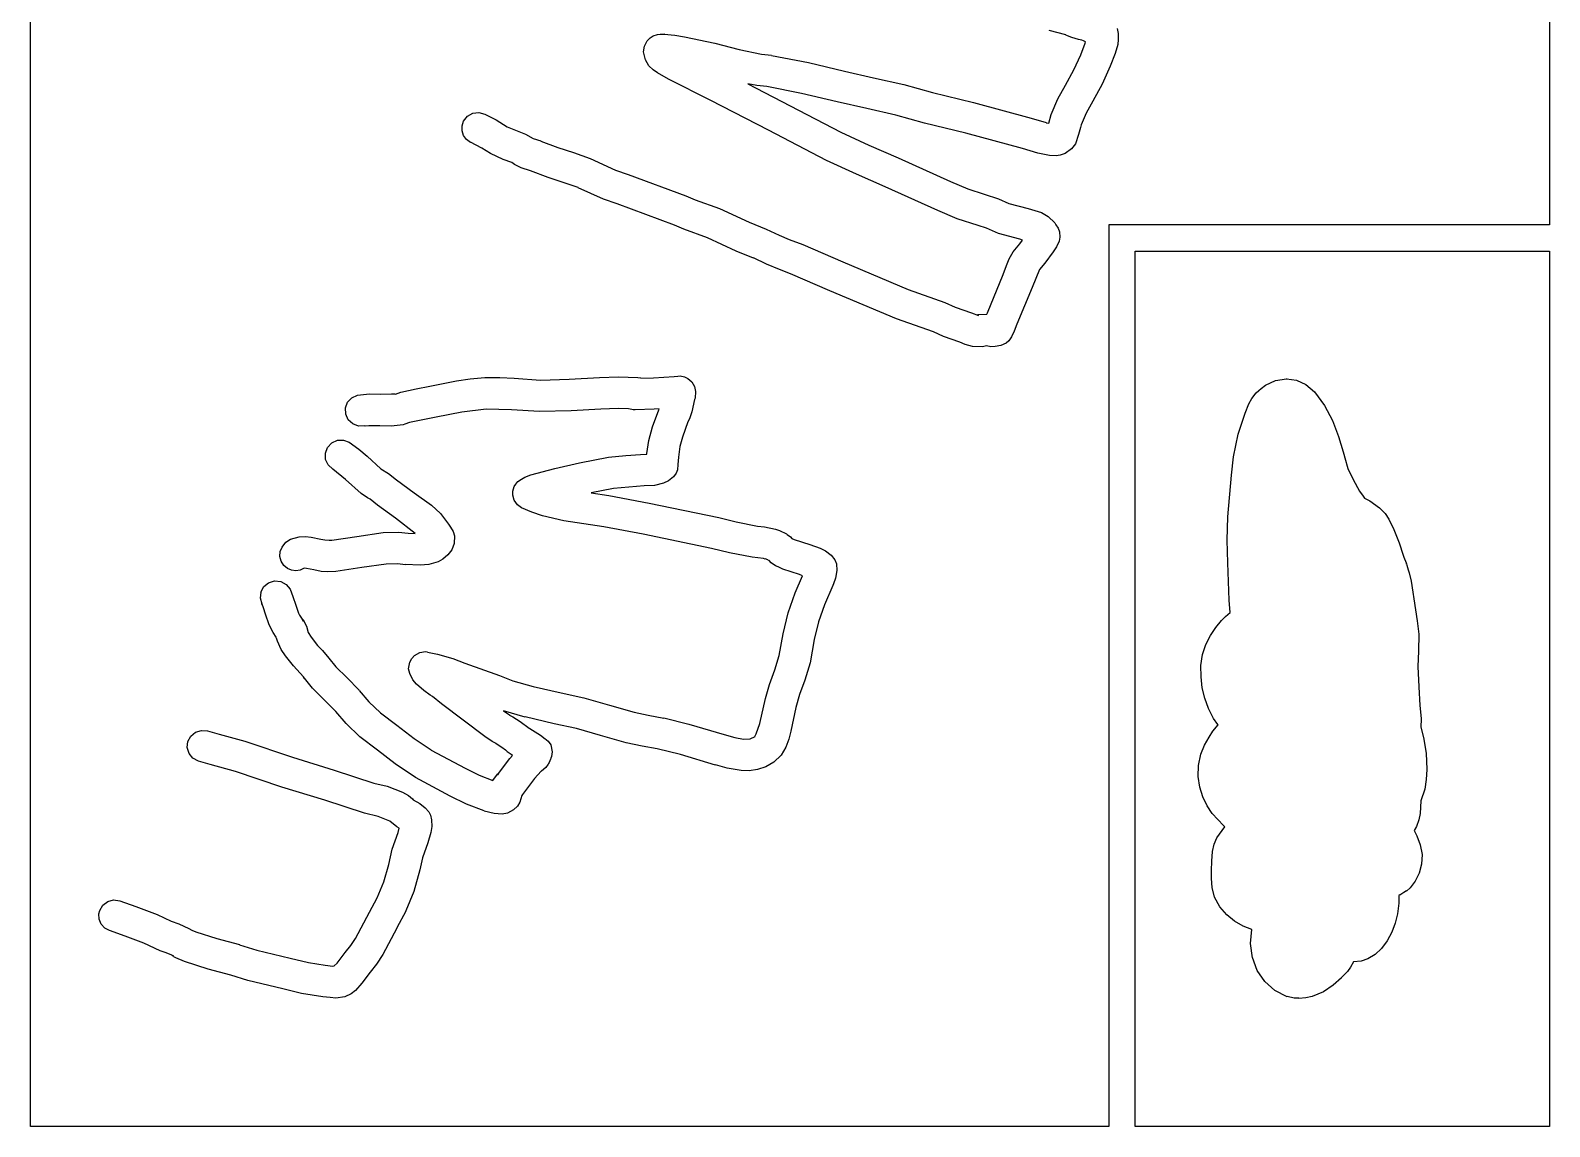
# Model space of a CAD drawing. Extents: x -67 to 553, y 0 to 8091.
# Drawn here: x -67.2 to 163.4, y 5416.2 to 5582.7 of the extents above; entities that cross this region are included whole.
import ezdxf

# ---------------------------------------------------------------- set-up
doc = ezdxf.new("R2010")
doc.units = 0

msp = doc.modelspace()

# ---------------------------------------------------------------- linework, layer by layer
at = {"layer": 'Calque_1'}
for p, q in [((163.447, 6016.62), (163.447, 5553.12)), ((-67.1721, 5416.22), (-67.1721, 5772.61)), ((26.045938, 5580.270543), (26.435, 5581.05259)), ((26.435, 5581.05), (26.934404, 5581.547945)), ((26.934404, 5581.547945), (27.388504, 5581.818084)), ((27.3885, 5581.82), (28.030907, 5582.043176)), ((28.030907, 5582.043176), (28.4463, 5582.090139)), ((28.4463, 5582.09), (28.970783, 5582.100583)), ((28.9708, 5582.1), (29.093593, 5582.089417)), ((29.0255, 5582.1), (30.642931, 5581.956761)), ((29.0935, 5582.09), (29.025502, 5582.100583)), ((30.642931, 5581.956761), (32.13422, 5581.66529)), ((32.1343, 5581.67), (36.70428, 5580.735757)), ((89.9965, 5581.96), (87.48381, 5582.659028)), ((90.9076, 5581.57), (89.996508, 5581.956027)), ((91.9352, 5581.28), (90.90759, 5581.574745)), ((92.4233, 5581.16), (91.935197, 5581.279062)), ((92.714, 5581.07), (92.423303, 5581.159958)), ((92.978, 5580.91), (92.713999, 5581.068221)), ((97.8004, 5582.97), (97.936501, 5582.197682)), ((97.978173, 5581.272784), (97.877733, 5580.490529)), ((97.9365, 5582.2), (97.978173, 5581.272784)), ((26.180083, 5578.183116), (25.92289, 5579.40717)), ((25.9229, 5579.4), (26.045938, 5580.270543)), ((36.7043, 5580.73), (40.413645, 5579.766289)), ((40.413645, 5579.766289), (43.79809, 5579.02344)), ((43.798, 5579.03), (45.3188, 5578.877071)), ((45.3188, 5578.87), (50.968293, 5577.761363)), ((91.222942, 5576.649951), (92.26468, 5578.96899)), ((92.2647, 5578.97), (92.932005, 5580.70143)), ((92.932, 5580.7), (92.978011, 5580.909285)), ((97.4763, 5579.17), (96.737399, 5577.24198)), ((97.877733, 5580.490529), (97.476284, 5579.17)), ((26.711473, 5577.297845), (26.180083, 5578.183116)), ((27.368524, 5576.670444), (26.711473, 5577.297845)), ((28.0027, 5576.22), (27.368524, 5576.670444)), ((50.968293, 5577.761363), (56.4003, 5576.45092)), ((56.4003, 5576.45), (60.832381, 5575.478979)), ((89.9559, 5574.32), (91.222942, 5576.649951)), ((96.7374, 5577.24), (95.50447, 5574.488071)), ((29.6936, 5575.26), (28.00262, 5576.219378)), ((36.1016, 5572.02), (29.69369, 5575.25426)), ((43.1209, 5574.28), (41.73401, 5574.532677)), ((41.7341, 5574.54), (55.8491, 5567.20708)), ((44.5981, 5574.14), (43.12091, 5574.286844)), ((49.880671, 5573.090359), (44.5981, 5574.13235)), ((60.832381, 5575.478979), (65.41567, 5574.41906)), ((65.4157, 5574.42), (69.7505, 5573.21377)), ((88.802223, 5572.250665), (89.95591, 5574.31653)), ((95.50447, 5574.488071), (94.1135, 5571.93061)), ((44.856563, 5567.513499), (36.1015, 5572.01965)), ((55.2822, 5571.79), (49.880671, 5573.090359)), ((59.82596, 5570.796704), (55.28221, 5571.79527)), ((69.7505, 5573.22), (75.99148, 5571.70791)), ((87.7849, 5569.88), (88.802223, 5572.250665)), ((94.1135, 5571.93), (93.077236, 5570.086882)), ((-1.40319, 5568.88), (-0.822278, 5569.61468)), ((-0.822278, 5569.61468), (-0.00439, 5570.07115)), ((-0.004392, 5570.07), (0.925895, 5570.178479)), ((0.925895, 5570.178479), (1.826888, 5569.922627)), ((1.82689, 5569.92), (3.51059, 5569.06328)), ((64.1958, 5569.79), (59.82596, 5570.796704)), ((68.5312, 5568.58), (64.19582, 5569.7865)), ((75.9915, 5571.71), (84.77071, 5569.34992)), ((87.4449, 5568.56), (87.784889, 5569.88794)), ((93.077236, 5570.086882), (92.31682, 5568.31659)), ((-1.64549, 5568.17), (-1.413186, 5568.88358)), ((-1.64071, 5568.18), (-1.645472, 5568.169417)), ((-1.640418, 5567.415316), (-1.64071, 5568.1746)), ((-1.410783, 5566.710031), (-1.640418, 5567.415316)), ((-1.41319, 5568.88), (-1.40314, 5568.88)), ((3.51059, 5569.07), (5.21268, 5568.03945)), ((5.21268, 5568.04), (7.99257, 5566.89938)), ((53.6897, 5562.9), (44.856563, 5567.513499)), ((55.849, 5567.2), (60.101591, 5565.248071)), ((74.8193, 5567.06), (68.53119, 5568.58347)), ((84.7707, 5569.35), (87.00439, 5568.64859)), ((87.0044, 5568.64), (87.444904, 5568.551894)), ((92.232428, 5567.911782), (91.947892, 5566.83384)), ((92.3168, 5568.32), (92.232428, 5567.911782)), ((-0.977037, 5566.108382), (-1.410783, 5566.710031)), ((-0.36441, 5565.66), (-0.977037, 5566.108382)), ((1.37221, 5564.78), (-0.36441, 5565.662913)), ((7.99258, 5566.9), (9.16878, 5566.222932)), ((9.16878, 5566.22), (10.33869, 5565.864665)), ((10.3387, 5565.86), (12.8823, 5564.8522)), ((12.8823, 5564.86), (15.260584, 5564.119365)), ((60.101591, 5565.248071), (64.5677, 5563.31142)), ((83.4178, 5564.75), (74.81933, 5567.06087)), ((91.459172, 5565.429309), (90.884632, 5564.675)), ((91.9479, 5566.84), (91.459172, 5565.429309)), ((2.68369, 5563.97), (1.3722, 5564.783593)), ((4.599567, 5563.057374), (2.68369, 5563.96933)), ((5.9192, 5562.58), (4.599567, 5563.057374)), ((6.310502, 5562.316685), (5.9192, 5562.581632)), ((15.260584, 5564.119365), (17.7945, 5563.21482)), ((17.7945, 5563.21), (21.6581, 5561.42856)), ((58.207414, 5560.820862), (53.68971, 5562.90171)), ((64.5677, 5563.31), (72.49717, 5559.73601)), ((85.7517, 5564.02), (83.41779, 5564.749984)), ((87.5228, 5563.66), (85.75171, 5564.0156)), ((88.547716, 5563.595065), (87.52281, 5563.657209)), ((89.163933, 5563.697653), (88.547716, 5563.595065)), ((89.8903, 5563.98), (89.163933, 5563.697653)), ((90.884632, 5564.675), (89.89029, 5563.98965)), ((7.35258, 5561.79), (6.310502, 5562.316685)), ((8.75979, 5561.34), (7.35258, 5561.785029)), ((11.4078, 5560.3), (8.7598, 5561.34299)), ((15.97, 5558.78), (11.40782, 5560.29738)), ((21.6581, 5561.43), (23.59019, 5560.800822)), ((23.5902, 5560.8), (32.3189, 5557.54431)), ((62.6001, 5558.92), (58.207414, 5560.820862)), ((19.803, 5557.01), (15.96999, 5558.77874)), ((70.589, 5555.32), (62.60013, 5558.91992)), ((72.4972, 5559.74), (75.13462, 5558.58721)), ((75.1346, 5558.59), (77.62319, 5557.789107)), ((21.9041, 5556.32), (19.80302, 5557.015853)), ((30.5975, 5553.07), (21.9041, 5556.31246)), ((32.3189, 5557.54), (33.7399, 5556.94072)), ((33.7399, 5556.95), (37.4406, 5555.61941)), ((77.6232, 5557.79), (79.79709, 5557.06954)), ((79.7971, 5557.07), (81.3643, 5556.370707)), ((81.3643, 5556.37), (84.29599, 5555.626786)), ((84.296, 5555.62), (86.315607, 5555.012583)), ((37.4406, 5555.61), (41.94417, 5553.52138)), ((41.9441, 5553.53), (44.5214, 5552.48331)), ((73.4992, 5554.06), (70.589, 5555.32153)), ((76.6928, 5553.06), (73.4992, 5554.058801)), ((86.315607, 5555.012583), (87.332437, 5554.422678)), ((87.332437, 5554.422678), (88.3157, 5553.4356)), ((88.3157, 5553.44), (88.486303, 5553.15478)), ((32.004, 5552.48), (30.5975, 5553.07346)), ((35.6309, 5551.18), (32.00392, 5552.48201)), ((39.973, 5549.16), (35.6309, 5551.17956)), ((44.5214, 5552.48), (46.5181, 5551.547874)), ((46.5181, 5551.55), (48.0167, 5550.932992)), ((77.9642, 5552.61), (76.6928, 5553.055822)), ((79.792, 5551.81), (77.96421, 5552.609041)), ((83.0332, 5550.98), (79.79201, 5551.818993)), ((88.4863, 5553.15), (88.828502, 5552.647226)), ((88.828502, 5552.647226), (89.040787, 5552.05992)), ((89.097136, 5551.275989), (88.994184, 5550.659956)), ((89.0408, 5552.06), (89.097136, 5551.275989)), ((163.447, 5553.12), (96.5505, 5553.12)), ((96.5505, 5553.12), (96.5505, 5416.22)), ((42.5741, 5548.1), (39.97301, 5549.15674)), ((48.0167, 5550.93), (50.0741, 5550.125139)), ((50.0741, 5550.13), (56.1399, 5547.50137)), ((81.404026, 5547.951174), (82.02019, 5549.02043)), ((82.0202, 5549.02), (83.02638, 5550.24264)), ((83.0264, 5550.25), (83.442801, 5550.811445)), ((83.4428, 5550.81), (83.033199, 5550.977481)), ((88.0775, 5549.03), (86.80819, 5547.31921)), ((88.6084, 5549.82), (88.077488, 5549.026251)), ((88.994184, 5550.659956), (88.608418, 5549.81792)), ((100.55, 5416.22), (100.55, 5549.12)), ((100.55, 5549.12), (163.447, 5549.12)), ((163.447, 5549.12), (163.447, 5416.22)), ((44.577, 5547.17), (42.57408, 5548.105036)), ((46.5399, 5546.37), (44.57701, 5547.163749)), ((56.1399, 5547.5), (66.08457, 5543.32462)), ((80.5117, 5545.57), (81.001231, 5546.986842)), ((81.001231, 5546.986842), (81.404026, 5547.951174)), ((86.8082, 5547.32), (85.986326, 5546.350832)), ((48.1904, 5545.72), (46.5399, 5546.372991)), ((54.2093, 5543.11), (48.19041, 5545.71932)), ((78.1282, 5539.8), (80.51172, 5545.57426)), ((85.9863, 5546.35), (84.88108, 5543.61897)), ((64.2883, 5538.88), (54.2093, 5543.11042)), ((66.0846, 5543.32), (71.6568, 5541.34515)), ((84.8811, 5543.62), (82.5842, 5538.05264)), ((71.6568, 5541.35), (73.21591, 5540.659438)), ((73.2159, 5540.66), (75.66808, 5539.781584)), ((75.6681, 5539.78), (76.73201, 5539.369367)), ((76.58, 5539.431181), (76.713353, 5539.498488)), ((76.713353, 5539.498488), (77.96919, 5539.575581)), ((77.9692, 5539.57), (78.037198, 5539.559417)), ((78.0372, 5539.56), (78.12819, 5539.797066)), ((69.9236, 5536.88), (64.28833, 5538.88078)), ((76.732, 5539.37), (76.58, 5539.431181)), ((82.5842, 5538.05), (82.178515, 5536.99987)), ((71.4453, 5536.2), (69.9236, 5536.874951)), ((73.9101, 5535.32), (71.4453, 5536.204236)), ((74.752426, 5534.971282), (73.91009, 5535.320664)), ((75.8511, 5534.66), (74.752426, 5534.971282)), ((80.946263, 5535.177635), (80.1635, 5534.83926)), ((81.381498, 5535.532332), (80.946263, 5535.177635)), ((81.7478, 5536.15), (81.381498, 5535.532332)), ((82.1785, 5537), (81.747785, 5536.147514)), ((77.347392, 5534.588583), (75.85111, 5534.661046)), ((77.952, 5534.76), (77.347392, 5534.588583)), ((78.610151, 5534.616526), (77.95201, 5534.761948)), ((79.288303, 5534.643518), (78.610151, 5534.616526)), ((80.1635, 5534.84), (79.288303, 5534.643518)), ((-10.9192, 5527.73), (-8.628792, 5528.256289)), ((-8.628792, 5528.256289), (-6.51561, 5528.654982)), ((-6.51559, 5528.66), (-2.500186, 5529.447992)), ((-2.500186, 5529.447992), (-0.394239, 5529.76564)), ((-0.394239, 5529.76564), (1.797, 5529.95857)), ((1.79699, 5529.95), (4.07106, 5529.965346)), ((4.07106, 5529.965346), (6.240786, 5529.841785)), ((6.240786, 5529.841785), (10.26219, 5529.562915)), ((10.2622, 5529.57), (14.620616, 5529.685755)), ((14.620616, 5529.685755), (19.23458, 5529.957879)), ((19.2346, 5529.96), (22.08149, 5530.060806)), ((22.0815, 5530.06), (25.0198, 5529.970836)), ((25.0198, 5529.97), (25.478693, 5529.887186)), ((25.4787, 5529.88), (27.4123, 5529.925773)), ((27.4123, 5529.93), (30.57901, 5530.128702)), ((30.579, 5530.13), (31.113193, 5530.180006)), ((31.1132, 5530.18), (31.453123, 5530.195445)), ((31.453123, 5530.195445), (32.11809, 5530.052736)), ((32.118, 5530.05), (32.647162, 5529.802251)), ((32.647162, 5529.802251), (33.2252, 5529.305463)), ((33.2252, 5529.31), (33.645844, 5528.574558)), ((33.645844, 5528.574558), (33.806912, 5527.83892)), ((118.899, 5527.61), (119.316009, 5527.996027)), ((119.316, 5528), (119.666387, 5528.283633)), ((119.667, 5528.28), (120.308296, 5528.773712)), ((120.308, 5528.77), (121.815502, 5529.512884)), ((121.815502, 5529.512884), (123.50781, 5529.77118)), ((123.508, 5529.78), (123.510646, 5529.774708)), ((123.509, 5529.77), (125.02681, 5529.528171)), ((125.027, 5529.53), (126.420267, 5528.886897)), ((126.420267, 5528.886897), (127.77409, 5527.77925)), ((-19.333953, 5525.342287), (-19.009819, 5526.20322)), ((-19.009819, 5526.20322), (-18.386549, 5526.879856)), ((-18.386549, 5526.879856), (-17.5214, 5527.27925)), ((-17.5214, 5527.28), (-15.696979, 5527.48406)), ((-15.696979, 5527.48406), (-14.0125, 5527.426579)), ((-14.0125, 5527.43), (-12.366304, 5527.454342)), ((-12.366304, 5527.454342), (-11.844992, 5527.468546)), ((-11.844992, 5527.468546), (-11.7374, 5527.448521)), ((-11.7374, 5527.45), (-10.919204, 5527.73522)), ((33.6306, 5526.6), (33.224703, 5524.72622)), ((33.725697, 5526.801016), (33.630603, 5526.60281)), ((33.807, 5527.84), (33.725697, 5526.801016)), ((117.232, 5524.52), (117.795522, 5525.93595)), ((117.795522, 5525.93595), (118.245116, 5526.756475)), ((118.245116, 5526.756475), (118.89911, 5527.60768)), ((127.774, 5527.78), (129.290756, 5525.727694)), ((129.290756, 5525.727694), (130.467841, 5523.414842)), ((-19.3017, 5524.39), (-19.333953, 5525.342287)), ((-18.911787, 5523.537578), (-19.30163, 5524.38907)), ((-18.2257, 5522.9), (-18.911787, 5523.537578)), ((-5.57871, 5523.95), (-9.63649, 5523.107303)), ((-1.6759, 5524.708919), (-5.57871, 5523.94768)), ((2.03758, 5525.16), (-1.6759, 5524.708919)), ((5.876136, 5525.041595), (2.03759, 5525.161583)), ((10.1265, 5524.77), (5.876136, 5525.041595)), ((14.911581, 5524.885396), (10.12651, 5524.76974)), ((19.4293, 5525.16), (14.911581, 5524.885396)), ((22.0313, 5525.26), (19.42931, 5525.163956)), ((23.617, 5525.22), (22.0313, 5525.259158)), ((23.8551, 5525.14), (23.617002, 5525.216994)), ((24.1212, 5525.09), (23.855109, 5525.138948)), ((24.3296, 5525.07), (24.121188, 5525.091167)), ((24.6354, 5525.06), (24.329595, 5525.070583)), ((27.5389, 5525.13), (24.63542, 5525.061208)), ((27.259, 5522.47), (28.2147, 5525.05471)), ((28.2717, 5525.18), (27.538884, 5525.133963)), ((28.2147, 5525.05), (28.271718, 5525.171444)), ((32.8676, 5523.68), (32.649795, 5523.21698)), ((33.2247, 5524.72), (32.867592, 5523.67437)), ((116.167918, 5521.361376), (117.23188, 5524.52129)), ((130.467841, 5523.414842), (131.380231, 5521.013389)), ((-17.347925, 5522.575538), (-18.22577, 5522.901835)), ((-16.412, 5522.61), (-17.347925, 5522.575538)), ((-16.351172, 5522.585873), (-16.41199, 5522.611479)), ((-15.820903, 5522.600697), (-16.351172, 5522.585873)), ((-14.1012, 5522.63), (-15.820903, 5522.600697)), ((-12.416729, 5522.575808), (-14.1012, 5522.633156)), ((-10.5923, 5522.78), (-12.416729, 5522.575808)), ((-10.3431, 5522.85), (-10.592311, 5522.776975)), ((-9.63648, 5523.11), (-10.343075, 5522.852561)), ((26.71202, 5520.381951), (27.258995, 5522.46733)), ((32.6498, 5523.22), (31.796705, 5520.90199)), ((115.462, 5517.93), (116.167918, 5521.361376)), ((-22.388699, 5518.44495), (-22.061412, 5519.33988)), ((-22.0614, 5519.34), (-21.412472, 5520.037878)), ((-21.412472, 5520.037878), (-20.575359, 5520.419499)), ((-20.575359, 5520.419499), (-19.656216, 5520.459411)), ((-19.656216, 5520.459411), (-18.7612, 5520.132162)), ((-18.7612, 5520.13), (-17.304605, 5519.098934)), ((-17.304605, 5519.098934), (-16.032979, 5517.999112)), ((26.4195, 5518.42), (26.71202, 5520.381951)), ((31.436213, 5519.48425), (31.189191, 5517.87423)), ((31.7967, 5520.9), (31.436213, 5519.48425)), ((131.380231, 5521.013389), (132.1029, 5518.69528)), ((-22.348873, 5517.525933), (-22.388699, 5518.44495)), ((-21.967388, 5516.688919), (-22.348873, 5517.525933)), ((-21.2697, 5516.04), (-21.967388, 5516.688919)), ((-16.032979, 5517.999112), (-13.9568, 5516.10437)), ((12.4347, 5516.12), (16.19173, 5516.981583)), ((16.19173, 5516.981583), (20.6018, 5517.8517)), ((20.6018, 5517.86), (23.194159, 5518.109237)), ((23.194159, 5518.109237), (25.44499, 5518.267987)), ((25.445, 5518.26), (26.409484, 5518.312123)), ((26.4095, 5518.32), (26.419554, 5518.425039)), ((31.1172, 5516.77), (31.042469, 5515.95707)), ((31.1891, 5517.87), (31.117107, 5516.76563)), ((115.175, 5515.12), (115.462813, 5517.93331)), ((132.103, 5518.69), (132.457515, 5517.38296)), ((132.458, 5517.39), (132.716084, 5516.493926)), ((132.716084, 5516.493926), (132.807302, 5516.16419)), ((-19.355774, 5514.468483), (-21.26969, 5516.04305)), ((-16.9404, 5512.35), (-19.355774, 5514.468483)), ((-13.9568, 5516.1), (-12.787, 5515.394093)), ((-12.787, 5515.4), (-11.59172, 5514.425012)), ((-11.5917, 5514.42), (-8.89139, 5512.4351)), ((6.51977, 5513.78), (6.843927, 5514.182563)), ((6.843927, 5514.182563), (7.366383, 5514.524007)), ((7.36639, 5514.52), (7.378296, 5514.530583)), ((7.3784, 5514.53), (7.892991, 5514.821802)), ((7.892991, 5514.821802), (8.82099, 5515.202305)), ((8.82099, 5515.2), (12.43469, 5516.121543)), ((29.717253, 5514.271041), (28.951572, 5513.888773)), ((30.4502, 5514.88), (29.717253, 5514.271041)), ((30.839085, 5515.42534), (30.450292, 5514.88061)), ((31.042469, 5515.95707), (30.839085, 5515.42534)), ((114.592, 5508.82), (115.1744, 5515.11787)), ((132.807, 5516.16), (133.613184, 5514.45159)), ((133.613, 5514.45), (134.579892, 5512.71936)), ((-15.994787, 5511.708281), (-16.9404, 5512.345661)), ((-8.89139, 5512.44), (-6.30223, 5510.572342)), ((6.073413, 5512.071349), (6.080696, 5512.68895)), ((6.28588, 5511.32), (6.073413, 5512.071349)), ((6.0807, 5512.69), (6.287002, 5513.419885)), ((6.287002, 5513.419885), (6.519775, 5513.77611)), ((21.3225, 5513.11), (17.96978, 5512.439018)), ((17.9698, 5512.44), (20.64061, 5512.026192)), ((20.6406, 5512.03), (26.7811, 5510.88065)), ((25.9895, 5513.5), (21.32252, 5513.115296)), ((27.5674, 5513.58), (25.98951, 5513.496921)), ((28.951572, 5513.888773), (27.5673, 5513.58037)), ((134.58, 5512.72), (135.150388, 5511.918281)), ((135.150388, 5511.918281), (135.35462, 5511.63944)), ((-15.572, 5511.49), (-15.994787, 5511.708281)), ((-14.4594, 5510.57), (-15.572, 5511.485722)), ((-11.749, 5508.58), (-14.45939, 5510.57178)), ((-6.30223, 5510.572342), (-4.936306, 5509.305795)), ((6.785774, 5510.635988), (6.28589, 5511.32506)), ((7.3974, 5510.19), (6.785774, 5510.635988)), ((8.969615, 5509.498891), (7.3974, 5510.18962)), ((10.570231, 5508.95078), (8.969615, 5509.498891)), ((26.7811, 5510.88), (37.3223, 5508.69507)), ((135.355, 5511.64), (136.131879, 5511.21336)), ((136.131879, 5511.21336), (137.60859, 5510.19379)), ((137.608, 5510.19), (138.471522, 5509.307115)), ((-8.7731, 5506.28), (-11.749, 5508.58372)), ((-4.936306, 5509.305795), (-3.71361, 5507.67618)), ((-3.71361, 5507.67), (-3.777645, 5507.786057)), ((-3.777645, 5507.786057), (-3.71654, 5507.706876)), ((-3.71654, 5507.706876), (-3.403201, 5507.249048)), ((-3.4032, 5507.25), (-3.009606, 5506.553088)), ((13.793769, 5508.184047), (10.570231, 5508.95078)), ((19.8898, 5507.28), (13.793769, 5508.184047)), ((25.8254, 5506.16), (19.8898, 5507.27337)), ((37.3222, 5508.69), (39.97142, 5508.035951)), ((39.9715, 5508.04), (43.1796, 5507.407647)), ((43.1795, 5507.41), (44.28689, 5507.295171)), ((44.2869, 5507.29), (45.9315, 5506.94419)), ((114.523427, 5505.234576), (114.59214, 5508.81584)), ((138.471522, 5509.307115), (139.057351, 5508.437104)), ((139.057351, 5508.437104), (139.78671, 5506.8753)), ((-28.9727, 5504.22), (-28.377195, 5504.949766)), ((-28.377195, 5504.949766), (-27.693057, 5505.408739)), ((-27.693057, 5505.408739), (-26.39571, 5505.77178)), ((-26.3957, 5505.77), (-25.403542, 5505.795698)), ((-25.403542, 5505.795698), (-24.5415, 5505.700944)), ((-24.5415, 5505.7), (-23.10529, 5505.419013)), ((-23.1053, 5505.42), (-22.462416, 5505.287708)), ((-22.4624, 5505.29), (-21.79764, 5505.283055)), ((-21.79764, 5505.283055), (-21.41039, 5505.266188)), ((-21.4104, 5505.26), (-17.60792, 5505.835203)), ((-17.6079, 5505.84), (-13.61759, 5506.416791)), ((-13.6176, 5506.42), (-11.28652, 5506.452014)), ((-11.2865, 5506.45), (-9.84439, 5506.320354)), ((-9.84439, 5506.32), (-8.77309, 5506.27899)), ((-3.00961, 5506.56), (-2.773122, 5505.906976)), ((-2.773122, 5505.906976), (-2.827206, 5504.75687)), ((36.2123, 5504.01), (25.8254, 5506.1608)), ((45.9315, 5506.95), (46.541311, 5506.723517)), ((46.5413, 5506.72), (47.5881, 5506.215969)), ((47.5881, 5506.21), (47.730499, 5506.109723)), ((47.7305, 5506.11), (48.209898, 5505.744082)), ((48.2099, 5505.75), (48.392806, 5505.534629)), ((48.3928, 5505.53), (48.438785, 5505.500102)), ((48.4388, 5505.5), (48.768312, 5505.353156)), ((48.7683, 5505.36), (51.12661, 5504.60488)), ((114.576, 5501.82), (114.523427, 5505.234576)), ((139.787, 5506.88), (140.584183, 5504.846844)), ((-29.293151, 5502.769876), (-29.24742, 5503.52815)), ((-29.106428, 5502.051612), (-29.293151, 5502.769876)), ((-29.248, 5503.52), (-28.972701, 5504.218499)), ((-29.248, 5503.52), (-29.248, 5503.52)), ((-29.2474, 5503.53), (-29.2474, 5503.52)), ((-3.818071, 5503.007788), (-4.538513, 5502.397999)), ((-3.217064, 5503.79746), (-3.818071, 5503.007788)), ((-2.8272, 5504.75), (-3.217064, 5503.79746)), ((38.9343, 5503.34), (36.21222, 5504.010982)), ((42.3882, 5502.66), (38.93431, 5503.339978)), ((44.0901, 5502.49), (42.3882, 5502.666212)), ((51.1266, 5504.6), (52.706609, 5504.060681)), ((52.706609, 5504.060681), (53.517207, 5503.635559)), ((53.517207, 5503.635559), (54.37679, 5502.96435)), ((54.3768, 5502.97), (54.930206, 5502.294879)), ((140.584183, 5504.846844), (141.20908, 5503.0028)), ((141.209, 5503), (141.270419, 5502.841879)), ((141.270419, 5502.841879), (141.47771, 5502.294622)), ((-28.709471, 5501.424579), (-29.106428, 5502.051612)), ((-28.1245, 5500.94), (-28.709471, 5501.424579)), ((-27.513178, 5500.688549), (-28.12448, 5500.9392)), ((-26.868538, 5500.613961), (-27.513178, 5500.688549)), ((-26.227475, 5500.714693), (-26.868538, 5500.613961)), ((-25.6269, 5500.99), (-26.227475, 5500.714693)), ((-25.2485, 5500.96), (-25.626907, 5500.993867)), ((-24.1656, 5500.75), (-25.24849, 5500.964841)), ((-23.0484, 5500.52), (-24.1656, 5500.743837)), ((-21.995778, 5500.437856), (-23.04842, 5500.521167)), ((-20.8283, 5500.5), (-21.995778, 5500.437856)), ((-16.8673, 5501.1), (-20.82829, 5500.502836)), ((-13.1433, 5501.64), (-16.86728, 5501.096547)), ((-11.4015, 5501.65), (-13.1433, 5501.639417)), ((-10.273, 5501.54), (-11.4015, 5501.651654)), ((-8.0157, 5501.46), (-10.27299, 5501.540962)), ((-6.700241, 5501.581781), (-8.0157, 5501.459511)), ((-5.28669, 5501.99), (-6.700241, 5501.581781)), ((-4.538513, 5502.397999), (-5.28668, 5501.98511)), ((44.1272, 5502.5), (44.090185, 5502.489417)), ((44.3623, 5502.4), (44.127112, 5502.492075)), ((44.7754, 5502.25), (44.362307, 5502.404252)), ((44.9518, 5502.16), (44.775403, 5502.244931)), ((45.2766, 5501.83), (44.951798, 5502.162052)), ((45.936856, 5501.355067), (45.27659, 5501.835847)), ((46.3254, 5501.19), (45.936856, 5501.355067)), ((47.0507, 5500.87), (46.325399, 5501.190675)), ((49.5723, 5500.05), (47.05072, 5500.861741)), ((54.930206, 5502.294879), (55.19029, 5501.660612)), ((55.2496, 5500.66), (55.043913, 5499.50774)), ((55.19029, 5501.660612), (55.24958, 5500.66257)), ((114.823, 5496.15), (114.575985, 5501.82001)), ((141.478, 5502.3), (141.659901, 5501.825074)), ((141.66, 5501.82), (141.720986, 5501.658075)), ((141.721, 5501.66), (141.741902, 5501.606025)), ((141.742, 5501.61), (141.735898, 5501.641981)), ((141.735898, 5501.641981), (141.78899, 5501.477708)), ((141.789, 5501.47), (141.969419, 5500.746101)), ((141.789, 5501.47), (141.789, 5501.47)), ((141.97, 5500.75), (142.113086, 5500.310792)), ((142.113, 5500.31), (142.439601, 5499.02333)), ((-32.1708, 5497.38), (-31.729763, 5498.205929)), ((-31.729763, 5498.205929), (-31.00621, 5498.80028)), ((-31.0062, 5498.8), (-30.093614, 5499.07455)), ((-30.093614, 5499.07455), (-29.178381, 5498.981074)), ((-29.178381, 5498.981074), (-28.364985, 5498.551197)), ((-28.364985, 5498.551197), (-27.75791, 5497.816545)), ((48.9244, 5497.28), (50.04038, 5499.84989)), ((50.0404, 5499.85), (49.5723, 5500.054258)), ((54.6442, 5498.39), (53.3741, 5495.46265)), ((54.646987, 5498.390034), (54.644194, 5498.38923)), ((54.746664, 5498.638762), (54.646987, 5498.390034)), ((55.0439, 5499.51), (54.746664, 5498.638762)), ((142.439, 5499.02), (143.094795, 5494.69089)), ((-32.251063, 5496.445944), (-32.160089, 5497.378)), ((-31.9784, 5495.55), (-32.251063, 5496.445944)), ((-32.1601, 5497.38), (-32.170683, 5497.382646)), ((-32.01646, 5495.58474), (-32.046227, 5495.665677)), ((-32.046227, 5495.665677), (-31.978413, 5495.546243)), ((-27.7579, 5497.82), (-27.308294, 5496.69552)), ((-27.3083, 5496.69), (-26.872796, 5495.39275)), ((47.848508, 5494.208174), (48.92439, 5497.27717)), ((114.977, 5494.26), (114.823515, 5496.15547)), ((-31.8344, 5495.12), (-32.01646, 5495.58474)), ((-31.4147, 5493.87), (-31.834408, 5495.11936)), ((-30.9636, 5492.56), (-31.414688, 5493.87313)), ((-26.8728, 5495.39), (-26.464601, 5494.2007)), ((-26.4646, 5494.2), (-26.33461, 5493.861069)), ((-26.3346, 5493.87), (-25.737198, 5492.946341)), ((47.0952, 5491.06), (47.848508, 5494.208174)), ((53.3741, 5495.46), (52.464564, 5492.8657)), ((113.640296, 5493.076927), (114.229885, 5493.683371)), ((114.229885, 5493.683371), (114.97708, 5494.25541)), ((143.095, 5494.7), (143.364537, 5493.029918)), ((-30.7419, 5491.99), (-30.963594, 5492.559912)), ((-30.3216, 5491.23), (-30.741917, 5491.990412)), ((-29.8649, 5490.51), (-30.321597, 5491.230195)), ((-25.7372, 5492.94), (-25.849643, 5493.191333)), ((-25.849643, 5493.191333), (-25.773028, 5493.163539)), ((-25.773028, 5493.163539), (-25.268094, 5492.178001)), ((-25.2681, 5492.18), (-24.996188, 5491.251314)), ((-24.9962, 5491.25), (-24.549399, 5490.526101)), ((46.4953, 5487.74), (47.095215, 5491.06078)), ((52.464564, 5492.8657), (51.82232, 5490.17972)), ((111.987817, 5490.787708), (112.80241, 5491.98521)), ((112.803, 5491.98), (113.640296, 5493.076927)), ((143.364537, 5493.029918), (143.581806, 5490.98499)), ((-29.8039, 5490.4), (-29.864886, 5490.506892)), ((-29.679, 5489.94), (-29.80391, 5490.40011)), ((-29.103272, 5488.665651), (-29.67898, 5489.93694)), ((-24.5494, 5490.53), (-23.57211, 5489.27667)), ((-23.5721, 5489.27), (-22.852252, 5488.529829)), ((51.8223, 5490.18), (51.178887, 5486.65099)), ((110.746213, 5487.923992), (111.273452, 5489.438599)), ((111.273452, 5489.438599), (111.987817, 5490.787708)), ((143.582, 5490.98), (143.552721, 5488.383744)), ((-28.436, 5487.72), (-29.103272, 5488.665651)), ((-27.2194, 5486.16), (-28.43601, 5487.72025)), ((-22.852252, 5488.529829), (-21.85731, 5487.33325)), ((-21.8573, 5487.34), (-20.7886, 5486.01206)), ((-9.752739, 5485.716639), (-9.5951, 5486.76138)), ((-9.5951, 5486.76), (-9.28649, 5487.305541)), ((-9.28649, 5487.305541), (-8.872889, 5487.73383)), ((-8.872889, 5487.73383), (-8.04898, 5488.20859)), ((-8.04899, 5488.21), (-7.18672, 5488.358398)), ((-7.18672, 5488.358398), (-6.86789, 5488.281967)), ((-6.86789, 5488.28), (-6.366505, 5488.168875)), ((-6.3665, 5488.17), (-5.387807, 5487.952513)), ((-5.38781, 5487.95), (-3.058385, 5487.275048)), ((-3.058385, 5487.275048), (-1.2269, 5486.58264)), ((-1.2269, 5486.59), (4.06129, 5484.73554)), ((45.846959, 5485.547756), (46.4953, 5487.74393)), ((51.1789, 5486.65), (50.40854, 5484.026164)), ((110.493, 5486.23), (110.746213, 5487.923992)), ((143.552721, 5488.383744), (143.464208, 5486.08892)), ((-25.716, 5484.51), (-27.21941, 5486.16602)), ((-25.548, 5484.28), (-25.715984, 5484.5086)), ((-24.353, 5482.81), (-25.54799, 5484.28373)), ((-20.7886, 5486.01), (-19.151925, 5484.388471)), ((-19.151925, 5484.388471), (-17.24901, 5482.46512)), ((-9.5951, 5485.04), (-9.752739, 5485.716639)), ((-9.117676, 5484.074011), (-9.59511, 5485.04133)), ((4.0613, 5484.73), (6.08719, 5483.90503)), ((45.0235, 5483.35), (45.846959, 5485.547756)), ((110.532, 5484.51), (110.493, 5486.22714)), ((110.727269, 5482.864816), (110.5324, 5484.50703)), ((143.464, 5486.09), (143.582295, 5482.99808)), ((-22.454434, 5480.892889), (-24.35301, 5482.80827)), ((-17.249, 5482.46), (-15.775641, 5480.690666)), ((-8.570968, 5483.386491), (-9.117676, 5484.074011)), ((-7.4414, 5482.45), (-8.570968, 5483.386491)), ((-6.49459, 5481.75), (-7.4414, 5482.449557)), ((6.08718, 5483.91), (9.13938, 5483.054339)), ((9.13938, 5483.05), (13.38057, 5482.058872)), ((13.3806, 5482.06), (16.8292, 5481.319697)), ((44.3949, 5481.22), (45.023496, 5483.34645)), ((49.5877, 5481.83), (49.0053, 5479.85092)), ((50.40854, 5484.026164), (49.5877, 5481.83591)), ((111.085375, 5481.267572), (110.727269, 5482.864816)), ((143.582, 5483), (143.754085, 5480.1687)), ((-20.8204, 5479.27), (-22.454434, 5480.892889)), ((-15.775641, 5480.690666), (-14.0412, 5479.05826)), ((-6.148664, 5481.504399), (-6.49459, 5481.751089)), ((-6.074936, 5481.453619), (-6.148664, 5481.504399)), ((-4.74551, 5480.41), (-6.12891, 5481.50273)), ((-6.12891, 5481.5), (-6.074936, 5481.453619)), ((1.80189, 5475.47), (-4.74551, 5480.40685)), ((16.8292, 5481.32), (20.761713, 5480.220195)), ((20.761713, 5480.220195), (24.4684, 5479.13269)), ((43.5708, 5477.42), (44.394897, 5481.21835)), ((49.0053, 5479.86), (48.241422, 5476.28231)), ((111.645644, 5479.7058), (111.085375, 5481.267572)), ((112.447, 5478.17), (111.645644, 5479.7058)), ((143.755, 5480.17), (143.942616, 5478.1888)), ((-19.246864, 5477.402837), (-20.82041, 5479.2663)), ((-17.1481, 5475.41), (-19.246864, 5477.402837)), ((-14.0412, 5479.06), (-11.57042, 5477.18305)), ((4.641, 5479.35), (5.536587, 5478.725055)), ((7.9113, 5478.41), (4.641, 5479.34239)), ((5.53658, 5478.72), (5.546634, 5478.706771)), ((5.54659, 5478.71), (6.046996, 5478.450709)), ((6.04699, 5478.45), (7.15639, 5477.708109)), ((7.15639, 5477.71), (8.55119, 5476.73263)), ((12.3358, 5477.38), (7.91131, 5478.41584)), ((15.7104, 5476.66), (12.3358, 5477.382841)), ((24.4684, 5479.13), (26.603529, 5478.688973)), ((26.603529, 5478.688973), (29.00169, 5478.259257)), ((29.0017, 5478.26), (32.77219, 5477.330255)), ((32.7721, 5477.33), (38.1207, 5475.73562)), ((42.990529, 5475.873938), (43.570799, 5477.42099)), ((112.310691, 5476.239232), (113.1315, 5477.21875)), ((113.1, 5477.26), (112.446797, 5478.171488)), ((113.131, 5477.22), (113.099991, 5477.263921)), ((143.942, 5478.18), (143.918981, 5476.84095)), ((-43.2708, 5474.69), (-42.82985, 5475.516327)), ((-42.82985, 5475.516327), (-42.10619, 5476.11108)), ((-42.1061, 5476.11), (-41.209912, 5476.382223)), ((-41.209912, 5476.382223), (-40.27773, 5476.29071)), ((-40.2778, 5476.29), (-38.52668, 5475.789409)), ((-38.5266, 5475.79), (-34.60572, 5474.73881)), ((-14.4885, 5473.38), (-17.14809, 5475.40988)), ((-11.5704, 5477.19), (-8.906644, 5475.124767)), ((-8.906644, 5475.124767), (-6.35028, 5473.40779)), ((2.91708, 5474.69), (1.80189, 5475.465493)), ((8.55119, 5476.73), (8.633184, 5476.668088)), ((8.63318, 5476.67), (10.27169, 5475.65268)), ((10.2717, 5475.65), (10.979089, 5475.119511)), ((10.9791, 5475.12), (10.933089, 5475.143812)), ((10.9331, 5475.14), (11.414558, 5474.751162)), ((19.377252, 5475.618978), (15.71043, 5476.65191)), ((23.2489, 5474.49), (19.377252, 5475.618978)), ((38.1207, 5475.74), (39.738597, 5475.297981)), ((39.738597, 5475.297981), (41.10361, 5475.051026)), ((41.1037, 5475.05), (42.091756, 5475.081684)), ((42.091756, 5475.081684), (42.85968, 5475.434439)), ((42.805414, 5475.475769), (42.990529, 5475.873938)), ((42.8596, 5475.43), (42.805414, 5475.475769)), ((47.940971, 5475.064289), (47.51883, 5473.828241)), ((48.2414, 5476.28), (47.940971, 5475.064289)), ((111.07796, 5474.147177), (111.7432, 5475.35159)), ((111.744, 5475.35), (112.310691, 5476.239232)), ((143.919, 5476.85), (144.306614, 5475.28208)), ((144.307, 5475.28), (144.68322, 5472.93629)), ((-43.361944, 5473.756075), (-43.270713, 5474.68827)), ((-43.0895, 5472.86), (-43.361944, 5473.756075)), ((-42.494863, 5472.140927), (-43.08949, 5472.86443)), ((-34.6058, 5474.74), (-27.4052, 5472.29578)), ((-11.788948, 5471.281629), (-14.48849, 5473.38612)), ((-6.35028, 5473.4), (-1.19451, 5470.62982)), ((3.51419, 5474.37), (2.917079, 5474.692262)), ((3.514619, 5474.373229), (3.51461, 5474.37)), ((3.5297, 5474.36), (3.514619, 5474.373229)), ((4.4111, 5473.76), (3.529695, 5474.35346)), ((4.93569, 5473.4), (4.411101, 5473.766712)), ((5.21009, 5473.15), (4.935691, 5473.401618)), ((5.34378, 5473.04), (5.210086, 5473.141335)), ((5.78699, 5472.74), (5.343787, 5473.046916)), ((6.0258, 5472.58), (5.786987, 5472.734516)), ((11.414558, 5474.751162), (11.820115, 5474.166864)), ((11.8201, 5474.17), (12.056938, 5473.123507)), ((12.056938, 5473.123507), (11.944507, 5472.40603)), ((25.71352, 5473.967404), (23.2489, 5474.489426)), ((27.9847, 5473.57), (25.71352, 5473.967404)), ((31.5002, 5472.71), (27.98461, 5473.576774)), ((36.8119, 5471.12), (31.50029, 5472.70459)), ((46.816624, 5472.633865), (45.676, 5471.54317)), ((47.51883, 5473.828241), (46.816624, 5472.633865)), ((110.133374, 5471.053202), (110.504714, 5472.75985)), ((110.504, 5472.76), (111.07796, 5474.147177)), ((144.68322, 5472.93629), (144.797405, 5470.44633)), ((-41.6686, 5471.7), (-42.494863, 5472.140927)), ((-39.8593, 5471.18), (-41.6686, 5471.69726)), ((-36.0195, 5470.15), (-39.85939, 5471.17738)), ((-27.4052, 5472.29), (-21.03301, 5470.33976)), ((-21.033, 5470.34), (-15.01432, 5468.38685)), ((-8.68769, 5469.22), (-11.788948, 5471.281629)), ((-1.19451, 5470.63), (0.93482, 5469.587475)), ((3.7574, 5469.62), (5.6148, 5472.0957)), ((5.6148, 5472.09), (6.025803, 5472.582124)), ((11.0678, 5470.75), (10.421536, 5470.170927)), ((11.4299, 5471.25), (11.067792, 5470.758669)), ((11.4939, 5471.36), (11.429897, 5471.242261)), ((11.5629, 5471.51), (11.493897, 5471.36739)), ((11.6877, 5471.78), (11.562896, 5471.508802)), ((11.7975, 5472.02), (11.687698, 5471.774732)), ((11.8345, 5472.11), (11.797511, 5472.026921)), ((11.8505, 5472.14), (11.83436, 5472.111161)), ((11.9445, 5472.41), (11.850494, 5472.15309)), ((11.850494, 5472.15309), (11.8505, 5472.14)), ((38.598238, 5470.630197), (36.8119, 5471.127514)), ((40.7235, 5470.27), (38.598238, 5470.630197)), ((43.179184, 5470.428849), (41.918482, 5470.251708)), ((44.450144, 5470.842875), (43.179184, 5470.428849)), ((45.676, 5471.54), (44.450144, 5470.842875)), ((110.105768, 5469.381555), (110.133374, 5471.053202)), ((144.797, 5470.44), (144.714083, 5468.933661)), ((-29.0023, 5467.77), (-36.01949, 5470.15336)), ((-15.0143, 5468.39), (-13.00879, 5467.898669)), ((-3.4323, 5466.39), (-8.68769, 5469.21442)), ((0.93482, 5469.587475), (3.0526, 5468.75966)), ((3.0526, 5468.76), (3.736824, 5469.738628)), ((3.736824, 5469.738628), (3.859283, 5469.796142)), ((3.859283, 5469.796142), (3.757396, 5469.611957)), ((9.3596, 5469.07), (7.52458, 5466.62102)), ((10.3718, 5470.2), (9.35961, 5469.07499)), ((10.312148, 5470.116998), (10.371814, 5470.192524)), ((10.421536, 5470.170927), (10.312148, 5470.116998)), ((41.918482, 5470.251708), (40.7234, 5470.26524)), ((110.353207, 5467.781593), (110.105768, 5469.381555)), ((144.714083, 5468.933661), (144.486882, 5467.45154)), ((-22.4763, 5465.77), (-29.00229, 5467.77131)), ((-16.4765, 5463.82), (-22.47629, 5465.76707)), ((-13.0088, 5467.9), (-10.70732, 5466.998037)), ((-10.7073, 5467), (-9.798417, 5466.482376)), ((-9.798417, 5466.482376), (-9.18219, 5465.97527)), ((-9.18219, 5465.97), (-9.074081, 5465.853848)), ((-9.07409, 5465.86), (-8.076109, 5465.272097)), ((-0.946676, 5465.169359), (-3.4323, 5466.38922)), ((7.41499, 5466.49), (7.141266, 5465.476317)), ((7.52458, 5466.62), (7.41499, 5466.481888)), ((110.807, 5466.29), (110.353207, 5467.781593)), ((111.450387, 5464.940697), (110.80648, 5466.28969)), ((143.917, 5465.68), (143.819772, 5463.772322)), ((144.487, 5467.46), (143.916506, 5465.68862)), ((-14.3723, 5463.3), (-16.4765, 5463.821758)), ((-8.07611, 5465.27), (-7.235001, 5464.618861)), ((-7.235, 5464.62), (-6.683741, 5464.025416)), ((-6.683741, 5464.025416), (-6.431374, 5463.51793)), ((-6.431374, 5463.51793), (-6.269801, 5462.78115)), ((1.72479, 5464.14), (-0.946676, 5465.169359)), ((3.2255, 5463.78), (1.72479, 5464.137716)), ((4.46463, 5463.666381), (3.22551, 5463.781309)), ((5.253176, 5463.832097), (4.46463, 5463.666381)), ((6.17349, 5464.32), (5.253176, 5463.832097)), ((6.77419, 5464.883849), (6.17349, 5464.3273)), ((7.141266, 5465.476317), (6.77419, 5464.883849)), ((112.242007, 5463.78131), (111.450387, 5464.940697)), ((113.951, 5461.95), (112.242007, 5463.78131)), ((143.819772, 5463.772322), (143.598672, 5462.774541)), ((-12.6118, 5462.59), (-14.37228, 5463.296172)), ((-12.5888, 5462.6), (-12.611819, 5462.589417)), ((-11.5564, 5461.76), (-12.5888, 5462.605872)), ((-11.181, 5461.54), (-11.55639, 5461.758281)), ((-11.3597, 5460.89), (-11.181001, 5461.533201)), ((-6.243538, 5461.769694), (-6.365655, 5460.860418)), ((-6.2698, 5462.78), (-6.243538, 5461.769694)), ((112.951624, 5460.080383), (114.16682, 5461.74702)), ((114.167, 5461.75), (113.951497, 5461.948437)), ((142.886, 5461.18), (143.308195, 5460.357411)), ((143.226, 5461.77), (142.886514, 5461.181303)), ((143.598672, 5462.774541), (143.226094, 5461.76602)), ((-12.2766, 5458.35), (-11.359688, 5460.89106)), ((-6.83479, 5459.29), (-7.659389, 5457.03787)), ((-6.365655, 5460.860418), (-6.834791, 5459.2875)), ((112.261, 5458), (112.525086, 5459.094948)), ((112.525086, 5459.094948), (112.951624, 5460.080383)), ((143.308, 5460.36), (143.771999, 5459.02042)), ((143.772, 5459.02), (144.079967, 5457.551311)), ((-12.7802, 5456.04), (-12.276619, 5458.35378)), ((-7.65939, 5457.03), (-8.051687, 5455.21734)), ((112.106, 5455.11), (112.15299, 5456.50673)), ((112.153, 5456.51), (112.2605, 5458.0078)), ((144.079967, 5457.551311), (144.012331, 5456.078135)), ((-13.5119, 5453.41), (-12.780196, 5456.04181)), ((-8.05168, 5455.22), (-8.94769, 5451.92039)), ((112.100344, 5453.903166), (112.10672, 5455.11042)), ((143.636555, 5454.689147), (143.020108, 5453.47302)), ((144.012331, 5456.078135), (143.636555, 5454.689147)), ((-14.5496, 5450.95), (-13.51191, 5453.40295)), ((-8.94769, 5451.92), (-10.17549, 5448.97281)), ((112.219764, 5452.535627), (112.100344, 5453.903166)), ((112.601232, 5451.08038), (112.219764, 5452.535627)), ((141.716, 5452), (141.34188, 5451.75579)), ((142.291, 5452.47), (141.71532, 5451.990311)), ((143.02, 5453.47), (142.291391, 5452.472258)), ((143.02, 5453.47), (143.02, 5453.47)), ((-56.6527, 5449.04), (-56.166833, 5449.859722)), ((-56.166833, 5449.859722), (-55.429929, 5450.410439)), ((-55.429929, 5450.410439), (-54.540287, 5450.644699)), ((-54.540287, 5450.644699), (-53.59621, 5450.51505)), ((-53.5962, 5450.51), (-51.17572, 5449.65328)), ((-51.1757, 5449.66), (-47.9331, 5448.4363)), ((-15.6993, 5448.77), (-14.54958, 5450.95122)), ((113.381, 5449.61), (112.601232, 5451.08038)), ((114.43441, 5448.38146), (113.381, 5449.60604)), ((140.542, 5450.14), (140.335308, 5448.52763)), ((140.542, 5451.3), (140.542, 5450.13478)), ((140.733, 5451.39), (140.542289, 5451.305863)), ((141.342, 5451.75), (140.733221, 5451.386198)), ((-56.7738, 5448.51), (-56.769302, 5448.515292)), ((-56.725914, 5447.69963), (-56.77378, 5448.51285)), ((-56.7692, 5448.51), (-56.652704, 5449.034668)), ((-56.419901, 5446.967621), (-56.725914, 5447.69963)), ((-47.9332, 5448.43), (-45.80759, 5447.40845)), ((-45.8075, 5447.41), (-44.65551, 5447.024503)), ((-17.8117, 5444.8), (-15.69932, 5448.77166)), ((-10.1975, 5448.93), (-11.53441, 5446.38736)), ((-10.1755, 5448.97), (-10.19746, 5448.921846)), ((115.637479, 5447.413536), (114.43441, 5448.38146)), ((116.933808, 5446.675354), (115.637479, 5447.413536)), ((140.335, 5448.53), (139.990973, 5447.104925)), ((-55.892333, 5446.375014), (-56.419901, 5446.967621)), ((-55.1798, 5445.98), (-55.892333, 5446.375014)), ((-52.7976, 5445.13), (-55.1798, 5445.973491)), ((-49.9269, 5444.06), (-52.7976, 5445.13262)), ((-44.6556, 5447.03), (-43.11319, 5446.314303)), ((-43.1131, 5446.31), (-42.646005, 5446.027161)), ((-42.646, 5446.03), (-42.062303, 5445.797961)), ((-42.0623, 5445.8), (-38.88461, 5444.789093)), ((-11.5574, 5446.34), (-13.69182, 5442.33104)), ((-11.5344, 5446.38), (-11.557419, 5446.341106)), ((118.267, 5446.14), (116.933808, 5446.675354)), ((118.056629, 5444.045834), (118.266999, 5446.13772)), ((139.472902, 5445.734844), (138.782954, 5444.440615)), ((139.990973, 5447.104925), (139.472902, 5445.734844)), ((-47.4856, 5442.91), (-49.92691, 5444.06147)), ((-46.5736, 5442.62), (-47.485591, 5442.90866)), ((-45.7227, 5442.23), (-46.573599, 5442.618143)), ((-38.88461, 5444.789093), (-35.41391, 5443.84923)), ((-35.414, 5443.84), (-32.78172, 5443.024026)), ((-32.7817, 5443.03), (-27.7574, 5441.79334)), ((-20.5876, 5441.03), (-19.38002, 5442.63205)), ((-19.38, 5442.64), (-18.519562, 5443.736465)), ((-18.519562, 5443.736465), (-17.81168, 5444.80614)), ((118.321, 5441.87), (118.056629, 5444.045834)), ((137.924, 5443.24), (136.953244, 5442.332347)), ((138.782954, 5444.440615), (137.9233, 5443.2431)), ((-45.5272, 5442.09), (-45.7227, 5442.231816)), ((-45.4114, 5442.09), (-45.605207, 5442.178106)), ((-45.605207, 5442.178106), (-45.527208, 5442.088942)), ((-45.4614, 5442.04), (-45.411394, 5442.087889)), ((-45.3884, 5441.99), (-45.461398, 5442.043975)), ((-45.0859, 5441.83), (-45.388398, 5441.986369)), ((-43.7971, 5441.31), (-45.08599, 5441.828054)), ((-40.16303, 5440.142964), (-43.7971, 5441.31259)), ((-27.7574, 5441.79), (-24.96488, 5441.125368)), ((-24.96488, 5441.125368), (-22.4396, 5440.7195)), ((-22.4396, 5440.72), (-21.2462, 5440.599879)), ((-21.2462, 5440.6), (-21.032999, 5440.615875)), ((-21.033, 5440.62), (-20.587601, 5441.03566)), ((-14.644837, 5440.90573), (-15.59039, 5439.69073)), ((-13.6918, 5442.34), (-14.644837, 5440.90573)), ((119.058218, 5439.922253), (118.32069, 5441.87269)), ((133.237318, 5440.409485), (132.756, 5439.750541)), ((133.669, 5441.25), (133.237318, 5440.409485)), ((134.850335, 5441.358931), (133.66952, 5441.248567)), ((135.845, 5441.71), (134.850335, 5441.358931)), ((136.953244, 5442.332347), (135.84499, 5441.716)), ((-36.7281, 5439.22), (-40.16303, 5440.142964)), ((-34.1603, 5438.42), (-36.7281, 5439.216659)), ((-28.8632, 5437.12), (-34.16028, 5438.42942)), ((-15.5904, 5439.69), (-16.87868, 5437.98609)), ((120.218066, 5438.232788), (119.058218, 5439.922253)), ((121.756554, 5436.882601), (120.218066, 5438.232788)), ((131.83, 5438.8), (130.603768, 5437.690938)), ((132.756, 5439.750541), (131.8298, 5438.79679)), ((-25.997901, 5436.425035), (-28.86319, 5437.11613)), ((-22.7977, 5435.93), (-25.997901, 5436.425035)), ((-21.6408, 5435.81), (-22.79772, 5435.928004)), ((-20.822384, 5435.698845), (-21.6408, 5435.811623)), ((-19.4519, 5435.95), (-20.822384, 5435.698845)), ((-18.501013, 5436.377345), (-19.4519, 5435.94721)), ((-17.821885, 5436.887602), (-18.501013, 5436.377345)), ((-16.8787, 5437.98), (-17.821885, 5436.887602)), ((123.63, 5435.95), (121.756554, 5436.882601)), ((124.674994, 5435.728873), (123.63041, 5435.954793)), ((125.376, 5435.7), (124.674994, 5435.728873)), ((126.418616, 5435.754272), (125.3756, 5435.6975)), ((127.390626, 5435.952439), (126.418616, 5435.754272)), ((129.128663, 5436.679335), (127.390626, 5435.952439)), ((130.603768, 5437.690938), (129.128663, 5436.679335)), ((96.5505, 5416.22), (-67.1721, 5416.22)), ((163.447, 5416.22), (100.55, 5416.22))]:
    msp.add_line(p, q, dxfattribs=at)

doc.saveas('drawing.dxf')
